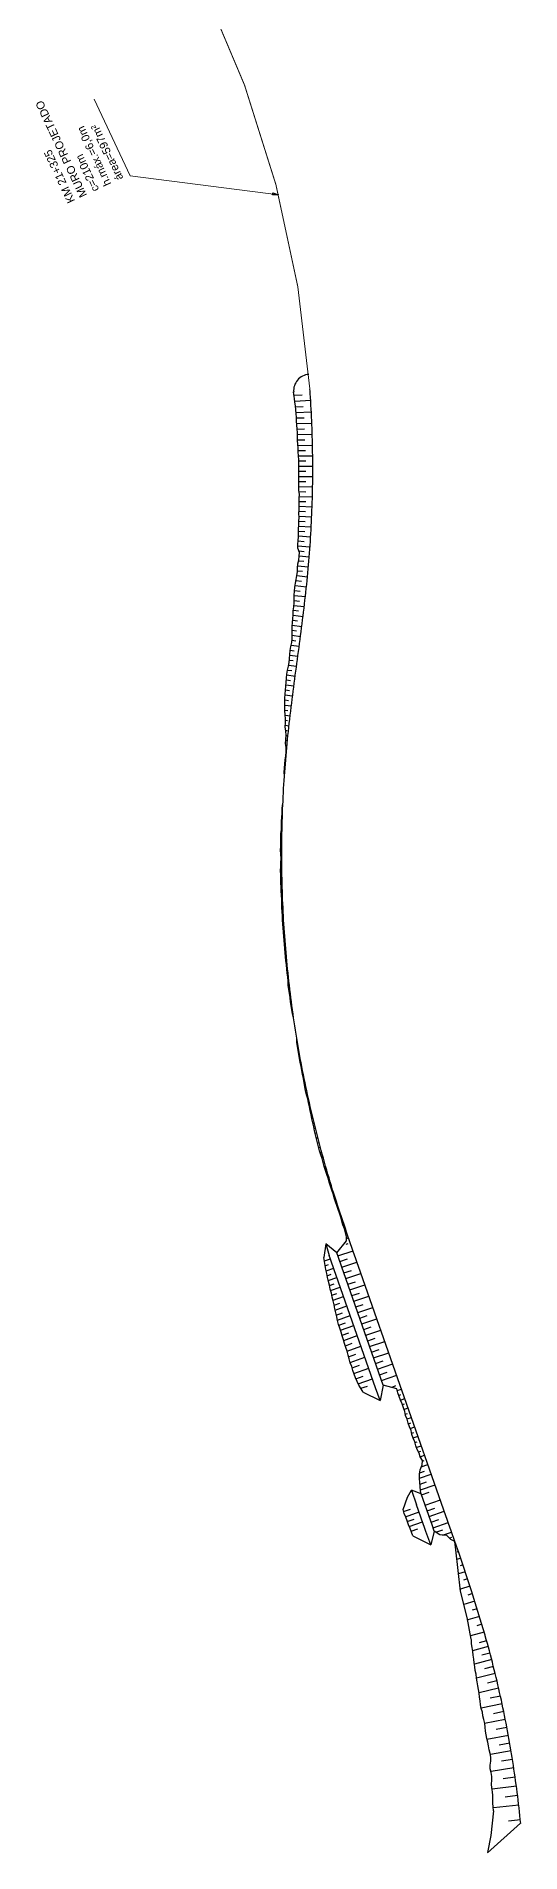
# Model space of a CAD drawing. Header units: metres. Extents: x 288738 to 324331, y 7399322 to 7465117.
# Drawn here: x 321152 to 321394, y 7408394 to 7409302 of the extents above; entities that cross this region are included whole.
import ezdxf

# ---------------------------------------------------------------- set-up
doc = ezdxf.new("R2010")
doc.units = ezdxf.units.M
doc.header["$LTSCALE"] = 10
for name, color, linetype in [('F-HZ-ATERRO-TALUDE', 110, 'Continuous'), ('F-HZ-MUROS', 210, 'Continuous'), ('F-HZ-PIANO-CORTE', 10, 'Continuous'), ('F-HZ-TALUDE', 2, 'Continuous')]:
    doc.layers.add(name, color=color, linetype=linetype)
doc.layers.add('U-HZ-TEXTO-MUROS', color=2, linetype='Continuous', lineweight=0)
doc.styles.add('ARIAL', font='arial.ttf')
doc.styles.add('DIM', font='arial.ttf', dxfattribs={"width": 0.8})
doc.dimstyles.new('U-1_2000', dxfattribs={"dimscale": 2, "dimtxt": 1.5, "dimasz": 0.75, "dimexe": 0.75, "dimexo": 0.75, "dimgap": 0.25, "dimtad": 1, "dimzin": 4, "dimtxsty": 'DIM', "dimblk": 'ARCHTICK', "dimcen": 0.7, "dimdle": 0.75, "dimclrd": 256, "dimclre": 256, "dimclrt": 256, "dimaunit": 1, "dimadec": 3, "dimazin": 2, "dimtfac": 1, "dimtofl": 0, "dimtmove": 0, "dimatfit": 3, "dimldrblk": 'CLOSEDBLANK', "dimfxl": 0, "dimtolj": 1, "dimtzin": 0, "dimlwd": -1, "dimlwe": -1, "dimarcsym": 0})

# ---------------------------------------------------------------- blocks, each defined once
blk = doc.blocks.new('_ArchTick')
at = {"color": 0, "linetype": 'ByBlock', "const_width": 0.15}
blk.add_lwpolyline([(-0.5, -0.5), (0.5, 0.5)], dxfattribs=at)

msp = doc.modelspace()

# ---------------------------------------------------------------- linework, layer by layer
at = {"layer": 'F-HZ-ATERRO-TALUDE', "linetype": 'Continuous', "lineweight": -3}
for p, q in [((321361.907, 7408547.615), (321361.428, 7408547.437)), ((321364.187, 7408541.317), (321362.21, 7408540.611)), ((321363.055, 7408544.469), (321362.402, 7408544.231)), ((321365.209, 7408537.869), (321363.92, 7408537.419)), ((321366.34, 7408534.461), (321363.087, 7408533.349)), ((321368.717, 7408527.297), (321363.963, 7408525.746)), ((321367.529, 7408530.879), (321365.527, 7408530.211)), ((321371.146, 7408519.687), (321365.782, 7408518.026)), ((321369.953, 7408523.498), (321367.698, 7408522.782)), ((321373.52, 7408512.106), (321367.628, 7408510.377)), ((321372.333, 7408515.896), (321369.923, 7408515.17)), ((321375.855, 7408504.295), (321369.098, 7408502.424)), ((321374.756, 7408508.22), (321372.169, 7408507.483)), ((321377.091, 7408499.95), (321373.4, 7408498.919)), ((321377.899, 7408497.026), (321370.095, 7408494.893)), ((321379.613, 7408490.551), (321370.969, 7408488.304)), ((321378.764, 7408493.79), (321374.644, 7408492.692)), ((321381.365, 7408483.584), (321372.063, 7408481.3)), ((321380.504, 7408487.071), (321375.988, 7408485.93)), ((321383.104, 7408476.235), (321373.293, 7408473.972)), ((321382.247, 7408479.913), (321377.479, 7408478.778)), ((321383.985, 7408472.338), (321378.902, 7408471.205)), ((321384.837, 7408468.434), (321374.419, 7408466.195)), ((321385.65, 7408464.545), (321380.458, 7408463.469)), ((321386.435, 7408460.65), (321376.045, 7408458.578)), ((321387.212, 7408456.649), (321381.929, 7408455.637)), ((321387.96, 7408452.642), (321377.269, 7408450.679)), ((321389.318, 7408444.889), (321378.969, 7408443.146)), ((321388.654, 7408448.769), (321383.412, 7408447.846)), ((321390.668, 7408436.382), (321379.313, 7408434.658)), ((321390.01, 7408440.639), (321384.475, 7408439.752)), ((321391.952, 7408427.336), (321379.878, 7408425.713)), ((321391.329, 7408431.862), (321385.424, 7408431.017)), ((321393.129, 7408417.862), (321380.484, 7408416.391)), ((321392.562, 7408422.601), (321386.384, 7408421.827)), ((321393.94, 7408410.406), (321387.971, 7408409.796))]:
    msp.add_line(p, q, dxfattribs=at)
at = {"layer": 'F-HZ-MUROS', "const_width": 0.5, "flags": 128}
msp.add_lwpolyline([(321288.837, 7409124.668, 0.0944452), (321235.757, 7409325.59, 0.0944452)], format="xyb", dxfattribs=at)
at = {"layer": 'F-HZ-MUROS', "flags": 128}
msp.add_lwpolyline([(321394.105, 7408408.751), (321377.486, 7408394.052)], dxfattribs=at)
at = {"layer": 'F-HZ-PIANO-CORTE'}
for p, q in [((321280.795, 7409122.423), (321284.876, 7409122.668)), ((321281.174, 7409119.49), (321289.148, 7409119.925)), ((321281.581, 7409116.68), (321285.449, 7409116.87)), ((321281.825, 7409113.86), (321289.471, 7409114.194)), ((321282.057, 7409111.073), (321285.833, 7409111.218)), ((321282.176, 7409108.28), (321289.731, 7409108.531)), ((321282.401, 7409105.532), (321286.12, 7409105.636)), ((321282.484, 7409102.779), (321289.931, 7409102.948)), ((321282.563, 7409100.086), (321286.286, 7409100.151)), ((321282.786, 7409097.394), (321290.072, 7409097.485)), ((321282.924, 7409094.773), (321286.523, 7409094.8)), ((321283.069, 7409092.151), (321290.158, 7409092.169)), ((321283.21, 7409089.589), (321286.696, 7409089.581)), ((321283.246, 7409084.46), (321286.719, 7409084.419)), ((321283.248, 7409081.895), (321290.178, 7409081.778)), ((321283.269, 7409087.026), (321290.192, 7409086.977)), ((321283.248, 7409079.356), (321286.701, 7409079.282)), ((321283.263, 7409076.818), (321290.117, 7409076.636)), ((321283.327, 7409074.347), (321286.698, 7409074.242)), ((321283.402, 7409071.874), (321290.01, 7409071.637)), ((321283.347, 7409069.405), (321286.644, 7409069.272)), ((321283.382, 7409064.46), (321286.575, 7409064.301)), ((321283.465, 7409066.928), (321289.86, 7409066.64)), ((321283.116, 7409054.576), (321286.201, 7409054.364)), ((321283.19, 7409057.047), (321289.423, 7409056.649)), ((321283.222, 7409059.521), (321286.386, 7409059.333)), ((321283.318, 7409061.989), (321289.664, 7409061.644)), ((321282.722, 7409047.163), (321288.806, 7409046.669)), ((321282.803, 7409049.64), (321285.89, 7409049.401)), ((321283.054, 7409052.101), (321289.138, 7409051.658)), ((321283.262, 7409044.632), (321285.943, 7409044.404)), ((321282.613, 7409037.219), (321288.01, 7409036.701)), ((321283.076, 7409039.668), (321285.651, 7409039.43)), ((321283.475, 7409042.124), (321288.431, 7409041.683)), ((321281.411, 7409027.356), (321287.038, 7409026.748)), ((321281.746, 7409029.819), (321284.521, 7409029.527)), ((321282.216, 7409032.268), (321287.546, 7409031.722)), ((321282.488, 7409034.737), (321285.135, 7409034.474)), ((321280.736, 7409017.418), (321285.918, 7409016.811)), ((321280.892, 7409019.906), (321283.551, 7409019.6)), ((321280.964, 7409022.402), (321286.494, 7409021.778)), ((321281.117, 7409024.887), (321283.944, 7409024.575)), ((321280.206, 7409009.954), (321282.606, 7409009.66)), ((321280.36, 7409012.446), (321285.316, 7409011.847)), ((321280.488, 7409014.94), (321283.054, 7409014.634)), ((321279.761, 7408999.951), (321281.743, 7408999.7)), ((321279.814, 7409002.461), (321284.05, 7409001.928)), ((321279.846, 7409004.972), (321282.109, 7409004.69)), ((321279.957, 7409007.472), (321284.691, 7409006.887)), ((321278.524, 7408990.035), (321280.465, 7408989.786)), ((321278.698, 7408992.532), (321282.737, 7408992.014)), ((321278.885, 7408995.027), (321280.976, 7408994.76)), ((321279.395, 7408997.481), (321283.397, 7408996.971)), ((321277.237, 7408982.636), (321281.417, 7408982.102)), ((321277.585, 7408985.114), (321279.666, 7408984.847)), ((321278.114, 7408987.567), (321282.076, 7408987.058)), ((321276.307, 7408972.658), (321280.128, 7408972.185)), ((321276.555, 7408975.151), (321278.5, 7408974.908)), ((321276.757, 7408977.65), (321280.766, 7408977.144)), ((321276.98, 7408980.146), (321279.035, 7408979.884)), ((321276.169, 7408967.625), (321279.508, 7408967.224)), ((321276.19, 7408970.147), (321278.003, 7408969.926)), ((321276.196, 7408965.098), (321277.701, 7408964.92)), ((321276.486, 7408962.54), (321278.911, 7408962.26)), ((321276.393, 7408957.508), (321278.341, 7408957.292)), ((321276.534, 7408960.013), (321277.578, 7408959.895)), ((321276.623, 7408954.963), (321277.345, 7408954.885)), ((321276.695, 7408949.92), (321277.122, 7408949.877)), ((321276.771, 7408947.398), (321277.303, 7408947.346)), ((321276.832, 7408952.423), (321277.803, 7408952.321)), ((321276.903, 7408944.873), (321276.986, 7408944.865)), ((321276.185, 7408937.405), (321276.43, 7408937.385)), ((321276.407, 7408939.896), (321276.519, 7408939.886)), ((321276.717, 7408942.379), (321276.844, 7408942.368)), ((321275.772, 7408927.967), (321275.686, 7408927.973)), ((321275.928, 7408930.462), (321275.889, 7408930.465)), ((321275.994, 7408932.403), (321276.059, 7408932.399)), ((321276, 7408934.91), (321276.119, 7408934.901)), ((321275.068, 7408917.429), (321275.212, 7408917.423)), ((321274.645, 7408909.937), (321274.792, 7408909.932)), ((321274.797, 7408912.434), (321275.019, 7408912.426)), ((321274.854, 7408914.935), (321274.982, 7408914.93)), ((321274.222, 7408902.44), (321274.764, 7408902.43)), ((321274.276, 7408899.936), (321274.502, 7408899.933)), ((321274.449, 7408904.938), (321274.63, 7408904.933)), ((321274.623, 7408907.435), (321274.868, 7408907.429)), ((321274.147, 7408894.933), (321274.418, 7408894.932)), ((321274.258, 7408897.434), (321274.702, 7408897.43)), ((321274.27, 7408889.929), (321274.482, 7408889.929)), ((321274.274, 7408892.43), (321274.686, 7408892.43)), ((321274.122, 7408884.923), (321274.433, 7408884.927)), ((321274.181, 7408882.421), (321274.785, 7408882.431)), ((321274.237, 7408887.426), (321274.713, 7408887.43)), ((321274.251, 7408879.919), (321274.544, 7408879.925)), ((321274.344, 7408877.418), (321274.901, 7408877.432)), ((321274.421, 7408874.916), (321274.698, 7408874.925)), ((321274.541, 7408872.417), (321275.06, 7408872.435)), ((321274.664, 7408869.917), (321274.911, 7408869.927)), ((321274.74, 7408867.416), (321275.265, 7408867.439)), ((321274.833, 7408864.915), (321275.109, 7408864.929)), ((321274.977, 7408862.417), (321275.513, 7408862.445)), ((321275.144, 7408859.92), (321275.399, 7408859.935)), ((321275.287, 7408857.422), (321275.807, 7408857.454)), ((321275.43, 7408854.924), (321275.7, 7408854.941)), ((321275.617, 7408852.428), (321276.143, 7408852.465)), ((321275.827, 7408849.934), (321276.077, 7408849.953)), ((321276.086, 7408847.445), (321276.524, 7408847.48)), ((321276.351, 7408844.956), (321276.542, 7408844.972)), ((321276.552, 7408842.463), (321276.95, 7408842.498)), ((321276.762, 7408839.97), (321276.97, 7408839.989)), ((321277.041, 7408837.483), (321277.418, 7408837.52)), ((321277.296, 7408834.995), (321277.483, 7408835.014)), ((321277.57, 7408832.508), (321277.932, 7408832.546)), ((321277.837, 7408827.502), (321278.489, 7408827.577)), ((321277.842, 7408830.021), (321278.024, 7408830.041)), ((321278.245, 7408825.031), (321278.515, 7408825.063)), ((321278.652, 7408822.559), (321279.091, 7408822.614)), ((321279.015, 7408820.084), (321279.211, 7408820.109)), ((321279.361, 7408817.606), (321279.735, 7408817.656)), ((321279.711, 7408815.129), (321279.892, 7408815.154)), ((321280.142, 7408812.663), (321280.424, 7408812.703)), ((321282.182, 7408800.325), (321282.26, 7408800.338)), ((321282.397, 7408797.825), (321282.754, 7408797.886)), ((321282.776, 7408795.352), (321282.978, 7408795.387)), ((321283.248, 7408792.895), (321283.617, 7408792.961)), ((321283.7, 7408790.434), (321283.883, 7408790.468)), ((321284.177, 7408787.979), (321284.525, 7408788.044)), ((321284.679, 7408785.528), (321284.837, 7408785.558)), ((321285.105, 7408783.062), (321285.475, 7408783.135)), ((321285.594, 7408780.609), (321285.78, 7408780.646)), ((321286.008, 7408778.14), (321286.47, 7408778.235)), ((321286.481, 7408775.682), (321286.732, 7408775.735)), ((321287.033, 7408773.242), (321287.507, 7408773.344)), ((321287.704, 7408770.827), (321287.873, 7408770.864)), ((321288.218, 7408768.379), (321288.588, 7408768.462)), ((321288.689, 7408765.92), (321288.917, 7408765.973)), ((321289.176, 7408763.465), (321289.712, 7408763.59)), ((321289.721, 7408761.022), (321290.006, 7408761.09)), ((321290.296, 7408758.586), (321290.879, 7408758.728)), ((321290.834, 7408756.141), (321291.156, 7408756.221)), ((321291.396, 7408753.702), (321292.089, 7408753.877)), ((321291.987, 7408751.269), (321292.348, 7408751.362)), ((321292.61, 7408748.844), (321293.341, 7408749.036)), ((321293.191, 7408746.408), (321293.588, 7408746.514)), ((321293.881, 7408744.002), (321294.638, 7408744.207)), ((321294.64, 7408741.614), (321294.971, 7408741.705)), ((321295.301, 7408739.2), (321295.976, 7408739.389)), ((321295.989, 7408736.793), (321296.325, 7408736.889)), ((321296.74, 7408734.405), (321297.357, 7408734.584)), ((321297.511, 7408732.023), (321297.787, 7408732.104)), ((321298.281, 7408729.641), (321298.78, 7408729.791)), ((321299.04, 7408727.256), (321299.273, 7408727.328)), ((321299.782, 7408724.867), (321300.246, 7408725.011)), ((321300.561, 7408722.489), (321300.778, 7408722.557)), ((321301.327, 7408720.108), (321301.753, 7408720.243)), ((321302.136, 7408717.74), (321302.328, 7408717.802)), ((321302.917, 7408715.364), (321303.296, 7408715.487)), ((321303.706, 7408712.99), (321303.893, 7408713.052)), ((321304.494, 7408710.617), (321304.871, 7408710.742)), ((321305.173, 7408708.206), (321305.421, 7408708.289)), ((321305.999, 7408705.845), (321306.472, 7408706.005)), ((321306.633, 7408703.419), (321306.957, 7408703.529)), ((321307.05, 7408700.918), (321308.094, 7408701.275)), ((321295.991, 7408689.859), (321298.992, 7408690.901)), ((321302.748, 7408692.279), (321310.305, 7408694.903)), ((321303.74, 7408689.436), (321307.517, 7408690.754)), ((321306.881, 7408698.213), (321307.896, 7408698.563)), ((321296.455, 7408687.37), (321298.136, 7408687.956)), ((321296.877, 7408684.865), (321300.642, 7408686.182)), ((321297.381, 7408682.39), (321299.425, 7408683.106)), ((321297.947, 7408679.937), (321302.295, 7408681.463)), ((321304.734, 7408686.597), (321312.285, 7408689.239)), ((321305.728, 7408683.761), (321309.503, 7408685.084)), ((321306.721, 7408680.927), (321314.27, 7408683.577)), ((321298.564, 7408677.503), (321300.843, 7408678.303)), ((321299.137, 7408675.055), (321303.949, 7408676.744)), ((321299.778, 7408672.63), (321302.277, 7408673.508)), ((321300.34, 7408670.178), (321305.602, 7408672.026)), ((321307.713, 7408678.096), (321311.488, 7408679.421)), ((321308.706, 7408675.264), (321316.254, 7408677.914)), ((321309.698, 7408672.433), (321313.472, 7408673.758)), ((321310.69, 7408669.602), (321318.238, 7408672.252)), ((321300.884, 7408667.719), (321303.656, 7408668.693)), ((321301.384, 7408665.245), (321307.256, 7408667.307)), ((321301.956, 7408662.738), (321305.028, 7408663.816)), ((321311.682, 7408666.771), (321315.456, 7408668.096)), ((321312.674, 7408663.94), (321320.223, 7408666.59)), ((321302.516, 7408660.226), (321308.946, 7408662.483)), ((321303.229, 7408657.706), (321306.52, 7408658.861)), ((321304.098, 7408655.241), (321310.675, 7408657.55)), ((321304.861, 7408652.639), (321308.216, 7408653.816)), ((321313.666, 7408661.108), (321317.441, 7408662.433)), ((321314.659, 7408658.277), (321322.207, 7408660.927)), ((321315.651, 7408655.446), (321319.425, 7408656.771)), ((321316.643, 7408652.615), (321324.191, 7408655.265)), ((321305.652, 7408650.046), (321312.466, 7408652.438)), ((321306.489, 7408647.403), (321309.936, 7408648.613)), ((321307.327, 7408644.76), (321314.299, 7408647.208)), ((321317.635, 7408649.784), (321321.409, 7408651.109)), ((321318.627, 7408646.952), (321326.176, 7408649.603)), ((321319.619, 7408644.121), (321323.394, 7408645.446)), ((321308.095, 7408641.923), (321311.682, 7408643.182)), ((321308.862, 7408639.085), (321316.238, 7408641.675)), ((321309.933, 7408636.339), (321313.573, 7408637.616)), ((321310.774, 7408633.511), (321318.187, 7408636.114)), ((321320.612, 7408641.29), (321328.16, 7408643.94)), ((321321.604, 7408638.459), (321325.378, 7408639.784)), ((321322.596, 7408635.628), (321330.144, 7408638.278)), ((321311.74, 7408630.864), (321315.43, 7408632.159)), ((321312.961, 7408628.306), (321320.051, 7408630.795)), ((321314.269, 7408626.116), (321317.573, 7408627.276)), ((321323.588, 7408632.797), (321327.362, 7408634.122)), ((321324.58, 7408629.965), (321332.128, 7408632.615)), ((321329.84, 7408626.773), (321331.771, 7408627.45)), ((321332.361, 7408625.008), (321334.528, 7408625.769)), ((321333.091, 7408622.615), (321334.223, 7408623.012)), ((321334, 7408620.284), (321336.181, 7408621.05)), ((321335.013, 7408617.991), (321336.011, 7408618.341)), ((321335.773, 7408615.608), (321337.835, 7408616.332)), ((321336.435, 7408613.191), (321337.549, 7408613.581)), ((321337.333, 7408610.856), (321339.489, 7408611.613)), ((321338.016, 7408608.446), (321339.166, 7408608.85)), ((321338.899, 7408606.107), (321341.142, 7408606.894)), ((321339.591, 7408603.7), (321340.78, 7408604.118)), ((321340.357, 7408601.32), (321342.796, 7408602.176)), ((321341.28, 7408598.994), (321342.451, 7408599.405)), ((321341.956, 7408596.582), (321344.449, 7408597.457)), ((321343.025, 7408594.307), (321344.15, 7408594.702)), ((321343.886, 7408591.96), (321346.103, 7408592.738)), ((321343.521, 7408581.233), (321349.41, 7408583.301)), ((321343.624, 7408583.919), (321346.104, 7408584.79)), ((321344.41, 7408586.845), (321347.757, 7408588.02)), ((321344.963, 7408589.688), (321345.946, 7408590.034)), ((321343.801, 7408578.287), (321347.08, 7408579.439)), ((321344.082, 7408575.342), (321351.31, 7408577.879)), ((321344.514, 7408572.844), (321348.326, 7408574.182)), ((321335.588, 7408564.495), (321339.015, 7408565.698)), ((321336.532, 7408561.96), (321343.336, 7408564.349)), ((321346.408, 7408567.679), (321353.956, 7408570.329)), ((321347.4, 7408564.848), (321351.174, 7408566.173)), ((321348.392, 7408562.017), (321355.94, 7408564.667)), ((321337.453, 7408559.482), (321340.832, 7408560.668)), ((321338.433, 7408557.024), (321345.085, 7408559.359)), ((321339.344, 7408554.694), (321342.628, 7408555.847)), ((321349.384, 7408559.186), (321353.158, 7408560.511)), ((321350.376, 7408556.354), (321357.924, 7408559.004)), ((321351.758, 7408554.19), (321355.254, 7408555.418)), ((321355.11, 7408552.719), (321359.575, 7408554.285)), ((321358.908, 7408551.402), (321359.653, 7408551.663))]:
    msp.add_line(p, q, dxfattribs=at)
at = {"layer": 'F-HZ-TALUDE'}
for p, q in [((321344.411, 7408573.376), (321339.551, 7408575.261)), ((321339.551, 7408575.261), (321342.108, 7408567.853)), ((321349.139, 7408547.884), (321346.738, 7408554.641)), ((321350.924, 7408554.789), (321349.139, 7408547.884))]:
    msp.add_line(p, q, dxfattribs=at)
at = {"layer": 'F-HZ-TALUDE', "linetype": 'Continuous', "lineweight": 30}
for points in [[(321275.523, 7408923.791), (321275.638, 7408925.84), (321275.761, 7408927.888), (321275.892, 7408929.936), (321276.029, 7408931.983), (321276.174, 7408934.029), (321276.327, 7408936.076), (321276.487, 7408938.121), (321276.655, 7408940.166), (321276.829, 7408942.208), (321277.011, 7408944.247), (321277.201, 7408946.284), (321277.396, 7408948.317), (321277.6, 7408950.348), (321277.808, 7408952.377), (321278.023, 7408954.402), (321278.244, 7408956.425), (321278.47, 7408958.445), (321278.701, 7408960.462), (321278.936, 7408962.477), (321279.176, 7408964.489), (321279.419, 7408966.498), (321279.666, 7408968.505), (321279.917, 7408970.51), (321280.17, 7408972.511), (321280.425, 7408974.511), (321280.683, 7408976.508), (321280.943, 7408978.502), (321281.205, 7408980.494), (321281.467, 7408982.484), (321281.731, 7408984.472), (321281.995, 7408986.457), (321282.26, 7408988.44), (321282.525, 7408990.422), (321282.789, 7408992.402), (321283.053, 7408994.381), (321283.316, 7408996.358), (321283.578, 7408998.334), (321283.838, 7409000.308), (321284.096, 7409002.281), (321284.353, 7409004.254), (321284.607, 7409006.224), (321284.858, 7409008.194), (321285.106, 7409010.163), (321285.351, 7409012.131), (321285.592, 7409014.097), (321285.829, 7409016.063), (321286.062, 7409018.027), (321286.291, 7409019.991), (321286.514, 7409021.954), (321286.733, 7409023.915), (321286.946, 7409025.876), (321287.153, 7409027.836), (321287.354, 7409029.796), (321287.549, 7409031.754), (321287.737, 7409033.711), (321287.918, 7409035.668), (321288.092, 7409037.624), (321288.259, 7409039.579), (321288.42, 7409041.533), (321288.573, 7409043.486), (321288.719, 7409045.438), (321288.858, 7409047.389), (321288.99, 7409049.339), (321289.115, 7409051.288), (321289.233, 7409053.235), (321289.345, 7409055.182), (321289.449, 7409057.128), (321289.546, 7409059.073), (321289.637, 7409061.019), (321289.721, 7409062.965), (321289.798, 7409064.912), (321289.868, 7409066.858), (321289.931, 7409068.805), (321289.988, 7409070.752), (321290.038, 7409072.699), (321290.08, 7409074.646), (321290.116, 7409076.593), (321290.146, 7409078.54), (321290.168, 7409080.487), (321290.183, 7409082.434), (321290.192, 7409084.381), (321290.194, 7409086.328), (321290.189, 7409088.275), (321290.177, 7409090.222), (321290.158, 7409092.169), (321290.133, 7409094.115), (321290.101, 7409096.062), (321290.062, 7409098.008), (321290.016, 7409099.954), (321289.963, 7409101.9), (321289.903, 7409103.846), (321289.837, 7409105.791), (321289.764, 7409107.736), (321289.683, 7409109.681), (321289.597, 7409111.625), (321289.503, 7409113.569), (321289.402, 7409115.512), (321289.295, 7409117.456), (321289.181, 7409119.398), (321289.06, 7409121.34), (321288.932, 7409123.282), (321288.839, 7409124.633), (321288.798, 7409125.223)], [(321276.01, 7408931.984), (321275.93, 7408934.048), (321276.096, 7408936.094), (321276.235, 7408938.142), (321276.436, 7408940.184), (321276.702, 7408942.219), (321276.893, 7408944.258), (321276.927, 7408946.31), (321276.628, 7408948.393), (321276.718, 7408950.438), (321276.835, 7408952.478), (321276.698, 7408954.544), (321276.323, 7408956.635), (321276.486, 7408958.667), (321276.558, 7408960.706), (321276.477, 7408962.762), (321276.201, 7408964.839), (321276.159, 7408966.888), (321276.187, 7408968.927), (321276.192, 7408970.966), (321276.329, 7408972.987), (321276.542, 7408974.996), (321276.703, 7408977.009), (321276.873, 7408979.018), (321277.063, 7408981.022), (321277.279, 7408983.02), (321277.563, 7408985.006), (321277.982, 7408986.972), (321278.416, 7408988.934), (321278.612, 7408990.924), (321278.719, 7408992.924), (321278.863, 7408994.917), (321279.261, 7408996.875), (321279.692, 7408998.827), (321279.814, 7409000.817), (321279.815, 7409002.82), (321279.841, 7409004.817), (321279.905, 7409006.808), (321280.061, 7409008.784), (321280.305, 7409010.748), (321280.369, 7409012.731), (321280.466, 7409014.708), (321280.655, 7409016.672), (321280.87, 7409018.631), (321280.904, 7409020.608), (321280.97, 7409022.579), (321281.079, 7409024.542), (321281.296, 7409026.492), (321281.553, 7409028.434), (321281.824, 7409030.374), (321282.223, 7409032.299), (321282.485, 7409034.236), (321282.495, 7409036.196), (321282.719, 7409038.133), (321283.164, 7409040.048), (321283.47, 7409041.974), (321283.532, 7409043.921), (321282.768, 7409045.933), (321282.696, 7409047.883), (321282.813, 7409049.814), (321283.039, 7409051.735), (321283.117, 7409053.664), (321283.114, 7409055.597), (321283.214, 7409057.52), (321283.218, 7409059.449), (321283.323, 7409061.371), (321283.305, 7409063.299), (321283.433, 7409065.22), (321283.469, 7409067.144), (321283.352, 7409069.075), (321283.323, 7409071.001), (321283.496, 7409072.92), (321283.267, 7409074.851), (321283.264, 7409076.774), (321283.231, 7409078.698), (321283.28, 7409080.619), (321283.231, 7409082.543), (321283.246, 7409084.464), (321283.274, 7409086.386), (321283.258, 7409088.308), (321283.186, 7409090.229), (321283.069, 7409092.151), (321282.973, 7409094.071), (321282.84, 7409095.99), (321282.767, 7409097.91), (321282.576, 7409099.827), (321282.479, 7409101.745), (321282.488, 7409103.665), (321282.399, 7409105.582), (321282.199, 7409107.496), (321282.142, 7409109.414), (321282.044, 7409111.331), (321281.87, 7409113.244), (321281.729, 7409115.158), (321281.544, 7409117.069), (321281.226, 7409118.972), (321281.033, 7409120.881), (321280.74, 7409122.784), (321280.639, 7409124.113)], [(321275.519, 7408923.792), (321275.547, 7408925.845), (321275.719, 7408927.891), (321275.817, 7408929.941)], [(321280.517, 7408811.251), (321279.986, 7408813.248), (321279.689, 7408815.279), (321279.402, 7408817.311), (321279.123, 7408819.345), (321278.827, 7408821.376), (321278.526, 7408823.407), (321278.175, 7408825.433), (321277.836, 7408827.461), (321277.89, 7408829.533), (321277.691, 7408831.576), (321277.426, 7408833.612), (321277.233, 7408835.655), (321277.018, 7408837.697), (321276.783, 7408839.736), (321276.599, 7408841.781), (321276.459, 7408843.829), (321276.264, 7408845.872), (321276.033, 7408847.913), (321275.824, 7408849.956), (321275.652, 7408852.002), (321275.483, 7408854.049), (321275.36, 7408856.098), (321275.247, 7408858.149), (321275.128, 7408860.198), (321274.987, 7408862.247), (321274.861, 7408864.297), (321274.769, 7408866.348), (321274.714, 7408868.401), (321274.647, 7408870.453), (321274.536, 7408872.503), (321274.431, 7408874.554), (321274.375, 7408876.607), (321274.297, 7408878.659), (321274.222, 7408880.712), (321274.173, 7408882.765), (321274.116, 7408884.818), (321274.242, 7408886.873), (321274.224, 7408888.926), (321274.318, 7408890.98), (321274.256, 7408893.033), (321274.138, 7408895.086), (321274.251, 7408897.139), (321274.296, 7408899.192), (321274.241, 7408901.246), (321274.209, 7408903.3), (321274.509, 7408905.348), (321274.623, 7408907.398), (321274.621, 7408909.452), (321274.724, 7408911.502), (321274.885, 7408913.55), (321274.84, 7408915.606), (321275.096, 7408917.649)], [(321281.878, 7408803.159), (321281.555, 7408805.185), (321281.24, 7408807.211), (321280.932, 7408809.239), (321280.632, 7408811.268), (321280.339, 7408813.298), (321280.053, 7408815.329), (321279.774, 7408817.361), (321279.503, 7408819.394), (321279.24, 7408821.428), (321278.984, 7408823.463), (321278.735, 7408825.499), (321278.493, 7408827.536), (321278.259, 7408829.574), (321278.033, 7408831.613), (321277.813, 7408833.652), (321277.601, 7408835.692), (321277.397, 7408837.733), (321277.2, 7408839.775), (321277.01, 7408841.817), (321276.828, 7408843.861), (321276.653, 7408845.904), (321276.486, 7408847.949), (321276.326, 7408849.994), (321276.174, 7408852.039), (321276.028, 7408854.086), (321275.891, 7408856.132), (321275.761, 7408858.179), (321275.638, 7408860.227), (321275.522, 7408862.275), (321275.414, 7408864.324), (321275.314, 7408866.373), (321275.221, 7408868.422), (321275.135, 7408870.472), (321275.057, 7408872.521), (321274.986, 7408874.572), (321274.923, 7408876.622), (321274.867, 7408878.673), (321274.819, 7408880.724), (321274.778, 7408882.775), (321274.744, 7408884.826), (321274.718, 7408886.877), (321274.7, 7408888.929), (321274.688, 7408890.98), (321274.685, 7408893.032), (321274.689, 7408895.083), (321274.7, 7408897.135), (321274.718, 7408899.186), (321274.744, 7408901.238), (321274.778, 7408903.289), (321274.819, 7408905.34), (321274.867, 7408907.391), (321274.923, 7408909.442), (321274.987, 7408911.493), (321275.057, 7408913.543), (321275.136, 7408915.594), (321275.221, 7408917.644), (321275.314, 7408919.693), (321275.415, 7408921.742), (321275.523, 7408923.791)], [(321361.221, 7408549.563), (321360.695, 7408551.076), (321360.038, 7408552.959), (321359.381, 7408554.843), (321358.721, 7408556.729), (321358.061, 7408558.616), (321357.399, 7408560.503), (321356.738, 7408562.391), (321313.081, 7408686.969), (321312.417, 7408688.863), (321311.753, 7408690.758), (321311.089, 7408692.656), (321310.426, 7408694.556), (321309.763, 7408696.458), (321309.101, 7408698.363), (321308.44, 7408700.271), (321307.781, 7408702.181), (321307.124, 7408704.094), (321306.47, 7408706.01), (321305.818, 7408707.93), (321305.169, 7408709.852), (321304.524, 7408711.778), (321303.883, 7408713.708), (321303.245, 7408715.64), (321302.613, 7408717.577), (321301.985, 7408719.518), (321301.363, 7408721.462), (321300.746, 7408723.41), (321300.136, 7408725.362), (321299.531, 7408727.319), (321298.934, 7408729.28), (321298.343, 7408731.243), (321297.759, 7408733.209), (321297.183, 7408735.177), (321296.614, 7408737.147), (321296.051, 7408739.119), (321295.496, 7408741.093), (321294.949, 7408743.07), (321294.408, 7408745.048), (321293.874, 7408747.028), (321293.348, 7408749.01), (321292.829, 7408750.994), (321292.317, 7408752.98), (321291.812, 7408754.967), (321291.315, 7408756.957), (321290.825, 7408758.948), (321290.341, 7408760.941), (321289.866, 7408762.936), (321289.397, 7408764.932), (321288.936, 7408766.931), (321288.482, 7408768.931), (321288.035, 7408770.932), (321287.595, 7408772.935), (321287.163, 7408774.94), (321286.738, 7408776.946), (321286.32, 7408778.954), (321285.91, 7408780.964), (321285.507, 7408782.974), (321285.111, 7408784.987), (321284.722, 7408787.001), (321284.341, 7408789.016), (321283.967, 7408791.032), (321283.601, 7408793.05), (321283.241, 7408795.069), (321282.89, 7408797.09), (321282.545, 7408799.112), (321282.208, 7408801.135), (321281.878, 7408803.159)], [(321302.203, 7408693.841), (321307.128, 7408699.82), (321306.98, 7408701.907), (321306.525, 7408703.891), (321305.998, 7408705.851), (321305.297, 7408707.755), (321304.76, 7408709.716), (321304.184, 7408711.666), (321303.493, 7408713.58), (321302.867, 7408715.517), (321302.235, 7408717.455), (321301.565, 7408719.383), (321300.927, 7408721.324), (321300.315, 7408723.275), (321299.665, 7408725.217), (321299.065, 7408727.177), (321298.448, 7408729.133), (321297.807, 7408731.084), (321297.19, 7408733.042), (321296.546, 7408734.993), (321295.939, 7408736.955), (321295.371, 7408738.928), (321294.856, 7408740.915), (321294.25, 7408742.878), (321293.608, 7408744.832), (321293.083, 7408746.817), (321292.617, 7408748.818), (321292.1, 7408750.805), (321291.614, 7408752.801), (321291.13, 7408754.796), (321290.688, 7408756.802), (321290.247, 7408758.808), (321289.771, 7408760.805), (321289.313, 7408762.806), (321288.896, 7408764.817), (321288.518, 7408766.836), (321288.126, 7408768.851), (321287.698, 7408770.858), (321287.133, 7408772.835), (321286.641, 7408774.829), (321286.262, 7408776.847), (321285.866, 7408778.861), (321285.55, 7408780.891), (321285.132, 7408782.901), (321284.796, 7408784.926), (321284.404, 7408786.94), (321283.965, 7408788.946), (321283.606, 7408790.966), (321283.231, 7408792.984), (321282.833, 7408794.998), (321282.507, 7408797.025), (321282.227, 7408799.059), (321282.153, 7408801.126)], [(321315.438, 7408624.199), (321314.374, 7408625.946), (321313.297, 7408627.687), (321312.331, 7408629.468), (321311.55, 7408631.313), (321310.884, 7408633.199), (321310.222, 7408635.086), (321309.77, 7408637.047), (321308.93, 7408638.872), (321308.327, 7408640.78), (321307.925, 7408642.759), (321307.352, 7408644.677), (321306.772, 7408646.593), (321306.114, 7408648.482), (321305.547, 7408650.402), (321304.946, 7408652.311), (321304.444, 7408654.254), (321303.782, 7408656.142), (321303.115, 7408658.027), (321302.573, 7408659.956), (321302.16, 7408661.931), (321301.667, 7408663.878), (321301.258, 7408665.854), (321300.861, 7408667.834), (321300.432, 7408669.803), (321299.952, 7408671.754), (321299.56, 7408673.736), (321298.949, 7408675.642), (321298.54, 7408677.619), (321298.037, 7408679.567), (321297.561, 7408681.529), (321297.146, 7408683.518), (321296.746, 7408685.516), (321296.427, 7408687.547), (321296.049, 7408689.561), (321295.657, 7408691.574)], [(321321.604, 7408626.364), (321303.083, 7408679.214), (321301.756, 7408683), (321301.091, 7408684.899), (321300.425, 7408686.801), (321299.758, 7408688.707), (321299.091, 7408690.617), (321298.423, 7408692.532)], [(321325.378, 7408627.689), (321306.857, 7408680.539), (321305.531, 7408684.323), (321304.866, 7408686.22), (321304.201, 7408688.12), (321303.535, 7408690.024), (321302.869, 7408691.93), (321302.203, 7408693.841)], [(321344.411, 7408573.376), (321344.119, 7408574.918), (321343.941, 7408576.975), (321343.722, 7408579.018), (321343.52, 7408581.066), (321343.534, 7408583.191), (321343.807, 7408585.407), (321344.85, 7408587.892), (321344.986, 7408590.06), (321343.931, 7408591.809), (321343.357, 7408593.728), (321342.345, 7408595.492), (321341.674, 7408597.376), (321341.199, 7408599.329), (321340.412, 7408601.172), (321339.721, 7408603.049), (321339.326, 7408605.03), (321338.588, 7408606.891), (321337.898, 7408608.768), (321337.398, 7408610.712), (321336.579, 7408612.545), (321336.141, 7408614.51), (321335.505, 7408616.407), (321334.912, 7408618.318), (321334.06, 7408620.139), (321333.304, 7408621.993), (321332.658, 7408623.886), (321332.145, 7408625.826), (321325.378, 7408627.689)], [(321350.924, 7408554.789), (321349.851, 7408557.853), (321349.19, 7408559.741), (321344.411, 7408573.376)], [(321340.244, 7408552.36), (321339.518, 7408554.225), (321338.823, 7408556.101), (321338.043, 7408557.947), (321337.325, 7408559.815), (321336.653, 7408561.698), (321335.814, 7408563.523), (321335.359, 7408565.483)], [(321346.738, 7408554.641), (321346.077, 7408556.528), (321345.415, 7408558.416), (321342.108, 7408567.853)], [(321361.17, 7408549.515), (321359.174, 7408550.545), (321357.245, 7408552.644), (321353.649, 7408552.832), (321350.924, 7408554.789)], [(321376.307, 7408502.757), (321374.608, 7408508.634), (321369.535, 7408524.834), (321363.325, 7408543.55), (321361.223, 7408549.564)], [(321369.4, 7408500.787), (321367.396, 7408511.634), (321364.073, 7408524.799), (321362.883, 7408535.122), (321361.624, 7408545.401), (321361.223, 7408549.564)], [(321380.604, 7408415.001), (321380.399, 7408416.892), (321380.236, 7408418.788), (321380.244, 7408420.706), (321380.245, 7408422.625), (321380.007, 7408424.514), (321379.66, 7408426.388), (321379.523, 7408428.291), (321379.655, 7408430.233), (321379.771, 7408432.176), (321379.396, 7408434.048), (321378.872, 7408435.896), (321378.908, 7408437.832), (321379.171, 7408439.806), (321379.18, 7408441.742), (321378.811, 7408443.617), (321378.371, 7408445.48), (321378.075, 7408447.366), (321377.615, 7408449.224), (321377.144, 7408451.079), (321376.845, 7408452.965), (321376.573, 7408454.856), (321376.402, 7408456.768), (321376.15, 7408458.665), (321375.753, 7408460.534), (321375.255, 7408462.382), (321374.989, 7408464.278), (321374.432, 7408466.112), (321373.989, 7408467.97), (321373.851, 7408469.896), (321373.58, 7408471.793), (321373.343, 7408473.7), (321373.08, 7408475.602), (321372.754, 7408477.49), (321372.397, 7408479.372), (321372.096, 7408481.268), (321371.854, 7408483.181), (321371.427, 7408485.048), (321371.122, 7408486.946), (321370.892, 7408488.866), (321370.648, 7408490.784), (321370.438, 7408492.713), (321370.13, 7408494.617), (321369.783, 7408496.513), (321369.542, 7408498.439), (321369.448, 7408500.409), (321369.4, 7408500.787)], [(321394.111, 7408408.692), (321393.918, 7408410.631), (321393.718, 7408412.569), (321393.51, 7408414.506), (321393.296, 7408416.443), (321393.075, 7408418.379), (321392.846, 7408420.314), (321392.611, 7408422.248), (321392.368, 7408424.181), (321392.119, 7408426.114), (321391.862, 7408428.045), (321391.599, 7408429.976), (321391.328, 7408431.905), (321391.05, 7408433.834), (321390.766, 7408435.761), (321390.474, 7408437.688), (321390.175, 7408439.614), (321389.87, 7408441.538), (321389.557, 7408443.461), (321389.237, 7408445.383), (321388.91, 7408447.304), (321388.576, 7408449.224), (321388.236, 7408451.143), (321387.888, 7408453.06), (321387.533, 7408454.976), (321387.172, 7408456.891), (321386.803, 7408458.804), (321386.427, 7408460.716), (321386.045, 7408462.627), (321385.655, 7408464.536), (321385.259, 7408466.444), (321384.855, 7408468.351), (321384.445, 7408470.256), (321384.027, 7408472.159), (321383.603, 7408474.061), (321383.172, 7408475.961), (321382.734, 7408477.86), (321382.289, 7408479.758), (321381.837, 7408481.653), (321381.378, 7408483.547), (321380.912, 7408485.439), (321380.44, 7408487.33), (321379.96, 7408489.219), (321379.474, 7408491.106), (321378.981, 7408492.991), (321378.48, 7408494.875), (321377.973, 7408496.756), (321377.46, 7408498.636), (321376.939, 7408500.514), (321376.411, 7408502.39), (321376.307, 7408502.757)]]:
    msp.add_lwpolyline(points, dxfattribs=at)
at = {"layer": 'F-HZ-TALUDE'}
for points in [[(321296.687, 7408698.349), (321295.657, 7408691.574)], [(321302.203, 7408693.841), (321296.687, 7408698.349), (321298.423, 7408692.532)], [(321325.378, 7408627.689), (321323.955, 7408619.969), (321321.604, 7408626.364)], [(321315.438, 7408624.199), (321323.955, 7408619.969)], [(321335.359, 7408565.483), (321337.556, 7408571.748), (321339.551, 7408575.261)], [(321340.244, 7408552.36), (321349.139, 7408547.884)], [(321380.604, 7408415.001), (321379.213, 7408402.564), (321377.495, 7408394.094)]]:
    msp.add_lwpolyline(points, dxfattribs=at)
msp.add_arc((321288.837, 7409124.668), 8.217, 94.43201, 184.784082, dxfattribs=at)

# ---------------------------------------------------------------- texts
at = {"layer": 'U-HZ-TEXTO-MUROS', "linetype": 'Continuous', "lineweight": -3, "insert": (321195.638, 7409230.961), "char_height": 4, "width": 66.2328, "attachment_point": 7, "rotation": 115.204214, "style": 'ARIAL'}
msp.add_mtext('KM 21+325\\PMURO PROJETADO\\Pc=210m\\Ph.máx.=6,0m\\Párea=597m²', dxfattribs=at)

# ---------------------------------------------------------------- leaders
at = {"layer": 'U-HZ-TEXTO-MUROS', "linetype": 'Continuous', "lineweight": -3}
msp.add_leader([(321273.073, 7409222.667), (321198.952, 7409232.05), (321180.912, 7409270.38)], dimstyle='U-1_2000', override={"dimscale": 1, "dimasz": 3}, dxfattribs=at)

doc.saveas('drawing.dxf')
